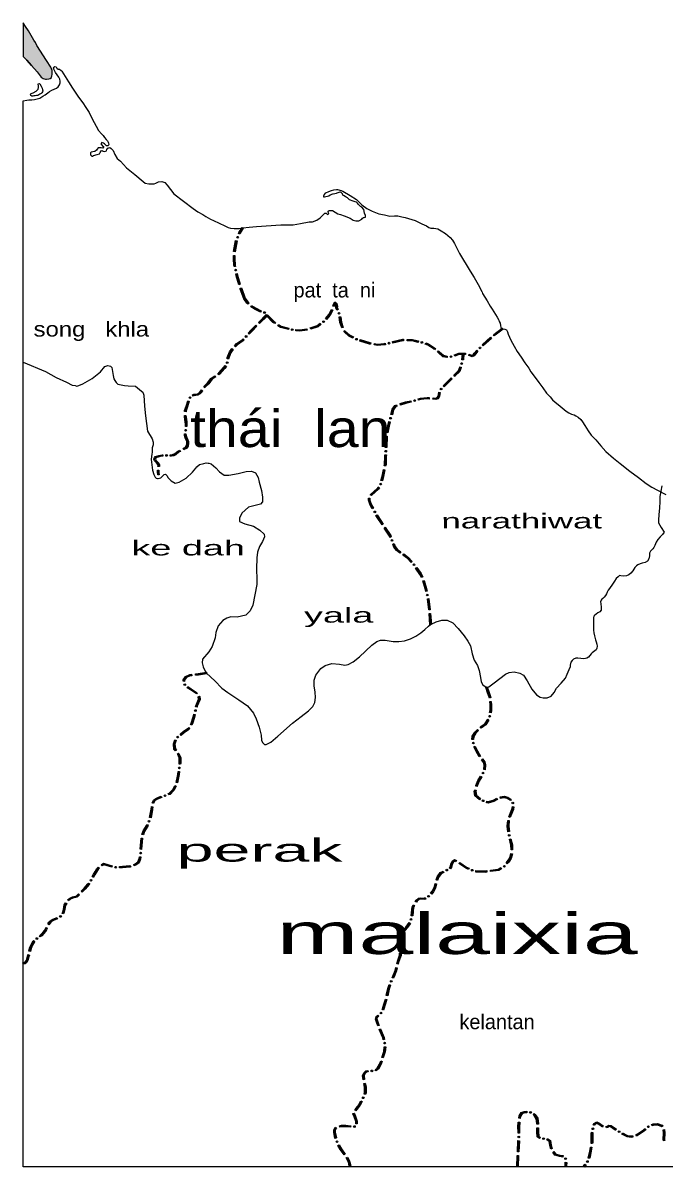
# Model space of a CAD drawing. Header units: metres. Extents: x -835890 to 1024355, y 79891 to 2211954.
# Drawn here: x -835090 to -662443, y 79893 to 387339 of the extents above; entities that cross this region are included whole.
import ezdxf

# ---------------------------------------------------------------- set-up
doc = ezdxf.new("R2010")
doc.units = ezdxf.units.M
doc.header["$LTSCALE"] = 2200
for name, color, linetype, lineweight in [('18', 7, 'Continuous', 13), ('20', 7, 'Continuous', 13), ('36', 7, 'Continuous', 13), ('37', 7, 'Continuous', 13)]:
    doc.layers.add(name, color=color, linetype=linetype, lineweight=lineweight)

msp = doc.modelspace()

# ---------------------------------------------------------------- hatches: boundary and pattern name
at = {"layer": '18'}
msp.add_hatch(color=256, dxfattribs=at).paths.add_polyline_path([(-835042, 378317), (-834042, 377319), (-833365, 376643), (-832770, 375848), (-831282, 374190), (-830158, 372798), (-829596, 372400), (-829034, 372235), (-828737, 372201), (-828142, 372268), (-827712, 372367), (-827382, 372632), (-827299, 373113), (-827233, 373478), (-827233, 373975), (-827233, 374538), (-827365, 375003), (-827564, 375467), (-828704, 377273), (-831299, 381301), (-831728, 382030), (-832158, 382726), (-833563, 385196), (-834352, 386339), (-835042, 387339), (-835042, 378317)])
at = {"layer": '37'}
for points in [[(-777147, 330750), (-777049, 330996), (-776174, 332402), (-775835, 332191), (-776691, 330815), (-776775, 330602)], [(-777248, 329957, 1), (-777415, 329539, 1)], [(-778455, 325908), (-777890, 328854), (-777498, 328779), (-778062, 325832)], [(-778314, 321838), (-778395, 322202), (-778474, 323943), (-778474, 324871), (-778074, 324871), (-778074, 323953), (-777997, 322254), (-777924, 321925)], [(-777952, 321125, 1), (-777854, 320686, 1)], [(-777020, 316996), (-777777, 319414), (-777882, 319886), (-777491, 319972), (-777390, 319517), (-776638, 317115)], [(-775691, 313214), (-776651, 315819), (-776721, 316042), (-776339, 316161), (-776272, 315948), (-775316, 313352)], [(-774593, 311731), (-774850, 312020), (-775666, 313167), (-775341, 313399), (-774536, 312269), (-774294, 311996)], [(-771114, 309610), (-771364, 309682), (-772602, 310344), (-773801, 311040), (-773600, 311386), (-772407, 310693), (-771213, 310054), (-771004, 309995)], [(-750689, 310129), (-750986, 310725), (-750943, 311154), (-751084, 311717), (-751107, 311740), (-751209, 311569), (-751380, 311123), (-751753, 311266), (-751570, 311744), (-751186, 312386), (-750722, 311921), (-750539, 311184), (-750577, 310800), (-750331, 310308)], [(-769364, 308670), (-771482, 306545), (-771765, 306828), (-769647, 308952)], [(-770265, 309668, 1), (-769966, 309331, 1)], [(-767394, 306529), (-767892, 306868), (-769593, 308614), (-769306, 308893), (-767633, 307176), (-767168, 306859)], [(-751786, 310185), (-752518, 308782), (-753433, 307648), (-753744, 307900), (-752854, 309003), (-752140, 310370)], [(-750190, 309513, 1), (-750029, 309093, 1)], [(-749363, 305373), (-749843, 306815), (-750038, 308321), (-749642, 308373), (-749451, 306905), (-748984, 305499)], [(-772188, 305837), (-773494, 304527), (-774258, 303681), (-774555, 303949), (-773784, 304802), (-772471, 306120)], [(-763724, 304913), (-765820, 305455), (-766568, 305965), (-766342, 306296), (-765652, 305825), (-763624, 305300)], [(-762916, 304951, 1), (-762470, 304895, 1)], [(-758702, 304774), (-760626, 304463), (-761726, 304600), (-761676, 304997), (-760633, 304867), (-758766, 305169)], [(-754951, 306291), (-755753, 305706), (-757696, 305009), (-757831, 305386), (-755942, 306063), (-755186, 306614)], [(-754442, 306909, 1), (-754079, 307174, 1)], [(-746390, 302623), (-747491, 303197), (-748749, 304291), (-748852, 304468), (-748506, 304669), (-748437, 304550), (-747264, 303530), (-746205, 302978)], [(-705982, 305012), (-707780, 303694), (-708365, 303211), (-708620, 303519), (-708026, 304009), (-706218, 305335)], [(-775599, 302197), (-775857, 301911), (-777401, 300852), (-777932, 300319), (-778216, 300601), (-777658, 301160), (-776122, 302214), (-775896, 302465)], [(-775228, 302906, 1), (-774926, 303240, 1)], [(-745610, 302442, 1), (-745211, 302234, 1)], [(-741622, 300989), (-741955, 301056), (-744518, 301842), (-744400, 302224), (-741857, 301444), (-741544, 301381)], [(-736873, 301234, 1), (-736433, 301329, 1)], [(-732760, 301937), (-732969, 301943), (-735620, 301299), (-735633, 301296), (-735717, 301687), (-735709, 301689), (-733011, 302345), (-732747, 302337)], [(-728841, 301501), (-730422, 301864), (-731760, 301906), (-731748, 302305), (-730370, 302262), (-728752, 301891)], [(-728041, 301523, 1), (-727602, 301422, 1)], [(-724421, 299516), (-724557, 299625), (-726230, 300744), (-726933, 300986), (-726803, 301364), (-726051, 301105), (-724320, 299948), (-724171, 299828)], [(-709136, 302574), (-709149, 302563), (-711252, 300616), (-711327, 300545), (-711602, 300836), (-711525, 300908), (-709413, 302864), (-709391, 302882)], [(-778565, 299585), (-779218, 298713), (-779767, 297295), (-779813, 297006), (-780208, 297068), (-780156, 297400), (-779571, 298909), (-778886, 299825)], [(-737589, 300876), (-737905, 300808), (-739891, 300642), (-740642, 300792), (-740563, 301184), (-739868, 301045), (-737964, 301204), (-737673, 301267)], [(-720990, 297391), (-721140, 297391), (-722182, 297653), (-723350, 298657), (-723641, 298890), (-723391, 299202), (-723095, 298965), (-721993, 298018), (-721090, 297791), (-720990, 297791)], [(-716134, 298211), (-716723, 298229), (-717836, 298205), (-718942, 297809), (-718991, 297793), (-719117, 298172), (-719073, 298187), (-717910, 298603), (-716721, 298629), (-716121, 298610)], [(-717065, 296794), (-716921, 298446), (-716523, 298412), (-716666, 296760)], [(-712747, 299172), (-713416, 298366), (-713769, 297835), (-714307, 297620), (-714781, 297810), (-715232, 297961), (-715106, 298340), (-714643, 298185), (-714307, 298051), (-714033, 298160), (-713738, 298605), (-713054, 299428)], [(-712355, 299849, 1), (-712028, 300158, 1)], [(-780386, 295036), (-780819, 294456), (-782138, 292968), (-782431, 292769), (-782656, 293100), (-782405, 293271), (-781130, 294709), (-780707, 295276)], [(-780203, 295827, 1), (-780132, 296272, 1)], [(-720216, 297594, 1), (-719789, 297736, 1)], [(-717052, 296029, 1), (-717188, 295600, 1)], [(-783258, 292206), (-784267, 291520), (-784492, 291850), (-783483, 292537)], [(-719281, 292651), (-719211, 292720), (-717950, 293906), (-717642, 294832), (-717613, 294922), (-717232, 294801), (-717261, 294709), (-717602, 293684), (-718934, 292431), (-719002, 292365)], [(-784220, 291565), (-785120, 290361), (-786053, 289425), (-786175, 289282), (-786479, 289542), (-786347, 289697), (-785423, 290624), (-784540, 291805)], [(-722516, 289132, 1), (-722780, 288768, 1)], [(-722127, 289836), (-720713, 291254), (-719997, 291953), (-719718, 291666), (-720432, 290970), (-721843, 289554)], [(-790260, 286440, 1), (-790075, 286850, 1)], [(-786761, 288504), (-786931, 288249), (-787388, 287691), (-788047, 287319), (-789034, 287167), (-789374, 287062), (-789492, 287444), (-789124, 287558), (-788180, 287703), (-787650, 288003), (-787253, 288487), (-787094, 288726)], [(-729553, 285930, 1), (-729984, 285800, 1)], [(-728868, 286345), (-728230, 286537), (-726411, 286703), (-725834, 286664), (-725860, 286265), (-726406, 286302), (-728153, 286142), (-728753, 285962)], [(-724834, 286594), (-724159, 286542), (-723697, 286674), (-723440, 287061), (-723314, 288117), (-722917, 288070), (-723054, 286919), (-723445, 286330), (-724118, 286137), (-724865, 286195)], [(-790357, 285655), (-790858, 284207), (-791204, 283111), (-791230, 282841), (-791628, 282879), (-791598, 283191), (-791238, 284332), (-790735, 285786)], [(-736158, 282117), (-735835, 283578), (-735126, 284556), (-734653, 284725), (-734518, 284349), (-734875, 284221), (-735462, 283410), (-735768, 282031)], [(-733694, 285052), (-732214, 285476), (-730787, 285822), (-730693, 285433), (-732112, 285089), (-733584, 284667)], [(-791254, 281872), (-791239, 281531), (-791129, 280794), (-791053, 280190), (-790996, 279429), (-791018, 278871), (-791418, 278886), (-791397, 279421), (-791452, 280150), (-791525, 280739), (-791638, 281493), (-791653, 281854)], [(-737409, 277279), (-737019, 279068), (-736735, 280208), (-736346, 280111), (-736629, 278977), (-737018, 277194)], [(-736188, 281332, 1), (-736321, 280902, 1)], [(-791250, 276912), (-791222, 276517), (-791046, 275918), (-790774, 275336), (-791136, 275167), (-791422, 275777), (-791618, 276445), (-791649, 276883)], [(-791383, 277668, 1), (-791300, 278110, 1)], [(-790767, 275319), (-790609, 274884), (-790568, 274348), (-790691, 273608), (-791118, 273008), (-791760, 272686), (-791847, 272646), (-792015, 273009), (-791934, 273046), (-791387, 273321), (-791071, 273764), (-790971, 274366), (-791004, 274799), (-791143, 275183)], [(-737676, 273266), (-737672, 273338), (-737596, 276261), (-737196, 276250), (-737272, 273324), (-737276, 273247)], [(-799216, 270540), (-799380, 270342), (-799456, 270139), (-799377, 269875), (-798932, 269394), (-798532, 269033), (-798350, 268575), (-798381, 268141), (-798780, 268169), (-798755, 268512), (-798870, 268799), (-799213, 269109), (-799734, 269671), (-799878, 270153), (-799731, 270546), (-799524, 270795)], [(-797462, 270915), (-797603, 270915), (-798465, 270735), (-799311, 270476), (-799428, 270859), (-798565, 271122), (-797644, 271315), (-797462, 271315)], [(-796687, 271115, 1), (-796237, 271115, 1)], [(-792728, 272200), (-793186, 271953), (-794002, 271320), (-794507, 271037), (-795115, 270915), (-795462, 270915), (-795462, 271315), (-795154, 271315), (-794648, 271416), (-794224, 271655), (-793405, 272289), (-792918, 272552)], [(-737958, 268310), (-737874, 268721), (-737794, 270738), (-737769, 271268), (-737369, 271249), (-737394, 270721), (-737476, 268673), (-737566, 268230)], [(-737512, 272482, 1), (-737533, 272033, 1)], [(-798504, 267158), (-798519, 266650), (-798446, 265918), (-798844, 265878), (-798920, 266636), (-798904, 267170)], [(-738828, 264419), (-738518, 265572), (-738159, 267330), (-737767, 267250), (-738129, 265480), (-738441, 264316)], [(-741692, 260561), (-741595, 260700), (-740767, 261447), (-739776, 262322), (-739581, 262647), (-739238, 262442), (-739465, 262063), (-740500, 261149), (-741293, 260433), (-741364, 260332)], [(-738781, 263596, 1), (-739012, 263210, 1)], [(-741150, 256733), (-741707, 257717), (-742211, 259067), (-742211, 259599), (-741811, 259599), (-741811, 259139), (-741343, 257887), (-740802, 256930)], [(-740594, 256157, 1), (-740373, 255765, 1)], [(-738540, 252456), (-739994, 254690), (-740165, 254992), (-739817, 255189), (-739652, 254898), (-738205, 252674)], [(-736428, 249109), (-736556, 249415), (-737994, 251618), (-737659, 251837), (-736201, 249603), (-736059, 249262)], [(-735946, 248470, 1), (-735774, 248054, 1)], [(-733755, 244898), (-734657, 245544), (-735338, 246484), (-735661, 247262), (-735292, 247415), (-734987, 246681), (-734371, 245832), (-733522, 245223)], [(-730743, 242367), (-730813, 242448), (-731729, 243423), (-732947, 244312), (-732711, 244635), (-731463, 243724), (-730515, 242715), (-730439, 242627)], [(-730087, 241908, 1), (-729795, 241566, 1)], [(-727950, 238290), (-728404, 239150), (-729516, 240821), (-729183, 241043), (-728060, 239354), (-727596, 238477)], [(-726790, 234530), (-726967, 235304), (-727578, 237412), (-727193, 237523), (-726579, 235404), (-726400, 234619)], [(-726423, 233819, 1), (-726323, 233380, 1)], [(-726006, 229623), (-726322, 232478), (-726345, 232580), (-725955, 232669), (-725927, 232545), (-725608, 229667)], [(-725672, 225644), (-725903, 228635), (-725504, 228666), (-725273, 225675)], [(-789676, 211927), (-790130, 211878), (-791104, 211428), (-791610, 210703), (-791644, 210395), (-792042, 210439), (-791997, 210848), (-791370, 211746), (-790238, 212269), (-789718, 212325)], [(-785702, 212443), (-787892, 212118), (-788681, 212034), (-788724, 212431), (-787943, 212515), (-785760, 212839)], [(-791447, 209315, 1), (-791678, 209701, 1)], [(-790721, 209022), (-789830, 208427), (-788227, 207356), (-788449, 207023), (-790052, 208094), (-790944, 208690)], [(-787616, 206470), (-787561, 206379), (-787470, 205555), (-788212, 203737), (-788274, 203484), (-788662, 203578), (-788594, 203861), (-787879, 205612), (-787949, 206248), (-787959, 206264)], [(-710279, 208909), (-709777, 207461), (-709313, 206067), (-709693, 205940), (-710156, 207332), (-710657, 208778)], [(-709201, 205028), (-709119, 204081), (-709119, 202594), (-709236, 201987), (-709629, 202063), (-709519, 202632), (-709519, 204064), (-709600, 204993)], [(-788745, 201540), (-788939, 200744), (-789470, 199040), (-789633, 198646), (-790003, 198799), (-789846, 199177), (-789324, 200851), (-789134, 201635)], [(-788757, 202341, 1), (-788651, 202778, 1)], [(-709802, 200017), (-710629, 198742), (-711905, 197847), (-712135, 198175), (-710922, 199025), (-710138, 200234)], [(-709663, 200822, 1), (-709578, 201264, 1)], [(-790200, 197743), (-790669, 197326), (-791643, 196674), (-792574, 195905), (-792829, 196213), (-791882, 196995), (-790914, 197643), (-790466, 198042)], [(-712616, 197214), (-713288, 196489), (-713898, 195572), (-713963, 194800), (-714361, 194833), (-714288, 195708), (-713604, 196737), (-712910, 197486)], [(-793883, 194611), (-794231, 193565), (-794080, 192282), (-793835, 191954), (-794155, 191714), (-794465, 192129), (-794638, 193607), (-794263, 194737)], [(-793652, 195286, 1), (-793301, 195568, 1)], [(-713949, 193616, 1), (-714044, 194056, 1)], [(-793236, 191153), (-793128, 191009), (-792656, 189975), (-792656, 188375), (-792688, 188137), (-793084, 188190), (-793056, 188402), (-793056, 189888), (-793474, 190803), (-793556, 190913)], [(-713462, 192989), (-712903, 191772), (-712106, 190332), (-712456, 190139), (-713261, 191592), (-713826, 192822)], [(-711507, 189572), (-710874, 188767), (-710696, 187964), (-710781, 186682), (-710816, 186602), (-711182, 186764), (-711175, 186779), (-711099, 187933), (-711244, 188591), (-711822, 189324)], [(-792955, 186155), (-793063, 185351), (-793480, 183191), (-793873, 183266), (-793458, 185416), (-793351, 186208)], [(-793050, 186950, 1), (-792990, 187396, 1)], [(-711687, 184777), (-712417, 183557), (-712933, 182284), (-712973, 182139), (-713358, 182245), (-713312, 182412), (-712776, 183736), (-712030, 184982)], [(-711496, 185563, 1), (-711313, 185974, 1)], [(-793874, 182217), (-794474, 181123), (-795535, 180017), (-795868, 179883), (-796017, 180254), (-795764, 180356), (-794800, 181361), (-794225, 182409)], [(-797754, 179175), (-798489, 178944), (-799108, 178634), (-799621, 178266), (-799953, 177601), (-800311, 177780), (-799935, 178533), (-799315, 178977), (-798639, 179316), (-797873, 179556)], [(-797079, 179612, 1), (-796662, 179780, 1)], [(-713240, 181175), (-713323, 180874), (-713177, 179852), (-712111, 178907), (-712376, 178608), (-713553, 179650), (-713731, 180900), (-713625, 181282)], [(-711149, 178252, 1), (-711576, 178395, 1)], [(-710351, 178196), (-710042, 178093), (-708668, 178476), (-707726, 179001), (-707531, 178651), (-708514, 178103), (-710053, 177675), (-710477, 177817)], [(-706742, 179374), (-705752, 179549), (-704706, 179287), (-703815, 178692), (-704038, 178359), (-704870, 178916), (-705766, 179140), (-706672, 178980)], [(-800123, 176682), (-800229, 176012), (-800622, 173722), (-801017, 173789), (-800623, 176077), (-800518, 176745)], [(-703114, 176740), (-703218, 175964), (-704102, 173872), (-704471, 174028), (-703607, 176070), (-703511, 176793)], [(-703339, 177524, 1), (-703471, 177954, 1)], [(-801281, 172622, 1), (-801106, 173037, 1)], [(-704367, 172990), (-704466, 171478), (-704287, 170043), (-704684, 169993), (-704867, 171466), (-704767, 173016)], [(-801398, 171831), (-801543, 171486), (-802389, 170112), (-802703, 169166), (-803083, 169292), (-802754, 170282), (-801900, 171670), (-801766, 171986)], [(-704334, 168802, 1), (-704389, 169249, 1)], [(-802906, 168238), (-803101, 166282), (-803171, 165257), (-803570, 165284), (-803499, 166316), (-803304, 168278)], [(-703932, 168107), (-703497, 166470), (-703441, 165121), (-703840, 165104), (-703894, 166409), (-704318, 168004)], [(-803352, 163253), (-803429, 162673), (-803865, 161623), (-804705, 161003), (-805142, 160857), (-805269, 161236), (-804891, 161362), (-804192, 161879), (-803819, 162778), (-803749, 163306)], [(-803455, 164048, 1), (-803424, 164497, 1)], [(-703512, 164076), (-703834, 162785), (-704465, 161856), (-704865, 161363), (-705176, 161615), (-704787, 162095), (-704205, 162951), (-703900, 164173)], [(-814534, 160221), (-814856, 159898), (-815312, 159134), (-815716, 158404), (-816102, 157740), (-816448, 157942), (-816064, 158602), (-815659, 159333), (-815175, 160146), (-814817, 160504)], [(-811169, 160461), (-813316, 161126), (-813784, 160814), (-814006, 161147), (-813379, 161564), (-811051, 160843)], [(-810366, 160456, 1), (-809916, 160472, 1)], [(-806091, 160540), (-806215, 160498), (-808268, 160333), (-809134, 160301), (-809149, 160701), (-808291, 160733), (-806296, 160893), (-806217, 160919)], [(-721351, 159602, 1), (-720936, 159775, 1)], [(-718740, 161919), (-719018, 162067), (-719359, 161839), (-719689, 161178), (-719856, 160423), (-720159, 160068), (-720463, 160328), (-720225, 160607), (-720069, 161312), (-719670, 162112), (-719041, 162533), (-718551, 162271)], [(-715302, 159865), (-716051, 160176), (-717882, 161453), (-717653, 161781), (-715858, 160529), (-715149, 160234)], [(-714509, 159753, 1), (-714094, 159580, 1)], [(-706403, 160024), (-707149, 159591), (-709347, 159297), (-709400, 159694), (-707281, 159977), (-706604, 160370)], [(-705791, 160537, 1), (-705508, 160887, 1)], [(-816900, 156787, 1), (-816669, 157174, 1)], [(-721959, 159086), (-722656, 158736), (-723340, 157745), (-723626, 156934), (-724003, 157067), (-723700, 157928), (-722927, 159047), (-722138, 159443)], [(-710338, 159165), (-710846, 159097), (-713365, 159171), (-713353, 159571), (-710867, 159498), (-710391, 159561)], [(-817126, 156020), (-817265, 155786), (-818334, 154550), (-819141, 153740), (-819424, 154023), (-818627, 154822), (-817591, 156022), (-817469, 156225)], [(-723897, 156001), (-724140, 154842), (-724731, 153826), (-725196, 153255), (-725506, 153508), (-725061, 154054), (-724518, 154987), (-724288, 156083)], [(-824519, 148067), (-824330, 148508), (-824175, 149160), (-824116, 149749), (-823989, 150354), (-823655, 150929), (-823309, 150728), (-823611, 150208), (-823720, 149688), (-823780, 149093), (-823949, 148382), (-824151, 147910)], [(-823023, 151797), (-822486, 152202), (-821785, 152514), (-820581, 152823), (-820482, 152435), (-821653, 152135), (-822281, 151855), (-822783, 151477)], [(-819847, 153032), (-820390, 152488), (-820673, 152770), (-820130, 153315)], [(-726781, 151932), (-727084, 151789), (-728086, 151872), (-728572, 151803), (-729071, 151374), (-729278, 151039), (-729618, 151249), (-729379, 151637), (-728745, 152182), (-728098, 152275), (-727158, 152196), (-726951, 152294)], [(-726213, 152516, 1), (-725879, 152817, 1)], [(-729803, 150188), (-730082, 149736), (-730296, 147371), (-730695, 147407), (-730472, 149866), (-730143, 150398)], [(-828422, 145226), (-828103, 145701), (-827720, 146084), (-827007, 146551), (-826101, 146914), (-825931, 146978), (-825790, 146604), (-825956, 146542), (-826822, 146194), (-827466, 145773), (-827792, 145446), (-828090, 145002)], [(-824792, 147369, 1), (-825159, 147109, 1)], [(-730932, 145371), (-731819, 144158), (-732705, 143107), (-732767, 143013), (-733101, 143232), (-733027, 143346), (-732133, 144405), (-731255, 145607)], [(-730835, 146219, 1), (-730687, 146644, 1)], [(-831153, 141436, 1), (-831514, 141167, 1)], [(-830665, 142064), (-830283, 142374), (-829765, 142923), (-829300, 143477), (-829056, 143803), (-828916, 144195), (-828874, 144295), (-828506, 144139), (-828543, 144050), (-828699, 143612), (-828986, 143228), (-829466, 142657), (-830010, 142080), (-830413, 141754)], [(-733314, 142176), (-733520, 141862), (-733596, 140792), (-733483, 139379), (-733882, 139347), (-733997, 140791), (-733912, 141994), (-733649, 142395)], [(-833470, 137950), (-833274, 138736), (-832849, 139708), (-832299, 140657), (-832200, 140757), (-831917, 140474), (-831979, 140411), (-832492, 139527), (-832894, 138606), (-833082, 137853)], [(-733635, 138140, 1), (-733635, 138590, 1)], [(-835090, 134813), (-834647, 134922), (-834357, 135140), (-834125, 135528), (-833838, 136506), (-833716, 136982), (-833328, 136883), (-833452, 136400), (-833755, 135366), (-834054, 134867), (-834472, 134553), (-834994, 134425)], [(-733435, 137365), (-733435, 136781), (-734010, 135133), (-734190, 134434), (-734577, 134534), (-734393, 135249), (-733835, 136848), (-733835, 137365)], [(-734439, 133466), (-734658, 132613), (-735272, 131054), (-735477, 130618), (-735839, 130789), (-735639, 131212), (-735039, 132737), (-734826, 133565)], [(-736181, 129596, 1), (-735989, 130003, 1)], [(-736258, 128799), (-736638, 127751), (-737013, 125933), (-737405, 126014), (-737024, 127860), (-736634, 128936)], [(-737261, 124947), (-737691, 123527), (-738058, 122301), (-738152, 122065), (-738524, 122213), (-738436, 122433), (-738074, 123642), (-737643, 125063)], [(-739397, 120443), (-739408, 120433), (-739771, 120141), (-739900, 119691), (-739595, 118699), (-739320, 117973), (-739693, 117831), (-739974, 118569), (-740317, 119687), (-740121, 120373), (-739676, 120731), (-739681, 120726)], [(-738992, 121133, 1), (-738674, 121452, 1)], [(-738964, 117038), (-738952, 117004), (-737975, 114718), (-737866, 114222), (-738257, 114137), (-738357, 114595), (-739323, 116854), (-739338, 116896)], [(-737561, 112199), (-737686, 110883), (-738206, 109243), (-738587, 109364), (-738080, 110963), (-737959, 112237)], [(-737799, 112983, 1), (-737895, 113422, 1)], [(-738520, 108291), (-738833, 107348), (-739513, 106241), (-740176, 105742), (-740416, 106062), (-739814, 106515), (-739198, 107518), (-738900, 108417)], [(-742232, 105492), (-742718, 105384), (-743059, 105042), (-743342, 104475), (-743222, 103396), (-743620, 103352), (-743752, 104548), (-743388, 105279), (-742919, 105749), (-742319, 105883)], [(-741503, 105707, 1), (-741058, 105775, 1)], [(-743043, 102436), (-742821, 101449), (-742821, 99844), (-743018, 99375), (-743387, 99530), (-743221, 99925), (-743221, 101405), (-743433, 102348)], [(-743677, 98323, 1), (-743503, 98738, 1)], [(-744401, 96515), (-745299, 95369), (-745611, 95056), (-745894, 95339), (-745599, 95634), (-744716, 96761)], [(-743860, 97544), (-744381, 96545), (-744736, 96731), (-744214, 97729)], [(-746027, 94430), (-745987, 94268), (-745667, 93546), (-745208, 92207), (-745208, 91530), (-745608, 91530), (-745608, 92141), (-746040, 93400), (-746367, 94138), (-746416, 94334)], [(-701791, 93009), (-701683, 93660), (-701140, 94569), (-700317, 94844), (-699634, 94901), (-699600, 94503), (-700236, 94450), (-700872, 94237), (-701301, 93520), (-701397, 92944)], [(-698413, 94537, 1), (-698853, 94631, 1)], [(-697643, 94288), (-697370, 94048), (-696681, 93011), (-696511, 91652), (-696511, 91458), (-696911, 91458), (-696911, 91627), (-697066, 92869), (-697673, 93783), (-697906, 93987)], [(-750778, 90265), (-750850, 90232), (-751115, 89767), (-751117, 89255), (-750800, 87747), (-750791, 87722), (-751169, 87588), (-751186, 87638), (-751517, 89214), (-751515, 89873), (-751133, 90544), (-750940, 90630)], [(-746979, 90606), (-748332, 90757), (-749346, 90757), (-749875, 90612), (-749981, 90998), (-749400, 91157), (-748310, 91157), (-746934, 91003)], [(-746182, 90794, 1), (-745732, 90794, 1)], [(-701976, 88991), (-701976, 89441), (-702016, 90585), (-701942, 91999), (-701543, 91978), (-701616, 90581), (-701576, 89448), (-701576, 88991)], [(-696511, 90458), (-696511, 89370), (-696436, 88241), (-695981, 87850), (-696242, 87547), (-696824, 88047), (-696911, 89357), (-696911, 90458)], [(-681853, 89183), (-681910, 88870), (-681910, 86515), (-681965, 86195), (-682359, 86263), (-682310, 86549), (-682310, 88906), (-682247, 89255)], [(-681912, 89982, 1), (-681832, 90424, 1)], [(-679284, 90659), (-680267, 91316), (-680814, 91590), (-681304, 91344), (-681408, 91084), (-681779, 91232), (-681620, 91633), (-680814, 92037), (-680065, 91662), (-679062, 90991)], [(-675765, 89784), (-675860, 89843), (-677124, 90713), (-677493, 90775), (-677846, 90563), (-678183, 90417), (-678342, 90784), (-678030, 90919), (-677573, 91194), (-676970, 91093), (-675641, 90178), (-675554, 90124)], [(-675001, 89545, 1), (-674619, 89308, 1)], [(-667604, 89946), (-668341, 89362), (-669654, 88458), (-670107, 88231), (-670286, 88589), (-669858, 88803), (-668579, 89684), (-667852, 90259)], [(-667120, 90583, 1), (-666767, 90863, 1)], [(-663398, 90694), (-663484, 90818), (-664518, 91188), (-665576, 91112), (-665951, 90948), (-666112, 91314), (-665673, 91506), (-664463, 91593), (-663229, 91151), (-663070, 90924)], [(-662872, 86912), (-662991, 87307), (-662909, 89034), (-662973, 89935), (-662574, 89964), (-662508, 89039), (-662588, 87357), (-662489, 87027)], [(-750571, 86500, 1), (-750722, 86924, 1)], [(-702167, 84007), (-702010, 87003), (-701611, 86982), (-701768, 83986)], [(-701776, 88216, 1), (-701776, 87766, 1)], [(-694912, 87506, 1), (-695358, 87565, 1)], [(-694041, 87548), (-693291, 87046), (-693032, 85832), (-692787, 84851), (-693175, 84754), (-693422, 85742), (-693648, 86804), (-694264, 87215)], [(-671112, 87904), (-671544, 87861), (-672653, 88032), (-674045, 88729), (-673866, 89087), (-672530, 88418), (-671533, 88264), (-671152, 88302)], [(-750082, 85898), (-749448, 84816), (-748441, 83413), (-748766, 83179), (-749784, 84598), (-750428, 85695)], [(-692343, 84060), (-691891, 83443), (-690755, 83139), (-689869, 83002), (-689930, 82607), (-690837, 82746), (-692131, 83093), (-692666, 83824)], [(-682134, 85209), (-682319, 84138), (-682709, 82258), (-683101, 82340), (-682712, 84213), (-682529, 85277)], [(-747863, 82581), (-747369, 81787), (-747115, 80939), (-746951, 80036), (-747345, 79964), (-747505, 80845), (-747736, 81621), (-748203, 82369)], [(-702340, 80008), (-702220, 83006), (-701820, 82990), (-701940, 79992)], [(-689185, 81948, 1), (-689259, 82391, 1)], [(-688906, 81169), (-688957, 80250), (-689356, 80272), (-689306, 81191)], [(-683668, 80428), (-684007, 79893), (-684345, 80107), (-684006, 80642)], [(-683433, 81196, 1), (-683232, 81599, 1)]]:
    msp.add_hatch(color=256, dxfattribs=at).paths.add_polyline_path(points)

# ---------------------------------------------------------------- linework, layer by layer
at = {"layer": '18'}
for points in [[(-835042, 378317), (-834042, 377319), (-833365, 376643), (-832770, 375848), (-831282, 374190), (-830158, 372798), (-829596, 372400), (-829034, 372235), (-828737, 372201), (-828142, 372268), (-827712, 372367), (-827382, 372632), (-827299, 373113), (-827233, 373478), (-827233, 373975), (-827233, 374538), (-827365, 375003), (-827564, 375467), (-828704, 377273), (-831299, 381301), (-831728, 382030), (-832158, 382726), (-833563, 385196), (-834352, 386339), (-835042, 387339), (-835042, 378317)], [(-832339, 368507), (-831509, 368983), (-830975, 369517), (-830857, 369993), (-830916, 370468), (-830975, 370884), (-830975, 371003), (-830620, 371062), (-830501, 370943), (-830145, 370349), (-830086, 370171), (-829908, 369755), (-829790, 369339), (-829730, 369101), (-829790, 368804), (-829967, 368567), (-830205, 368388), (-830501, 368151), (-831094, 367854), (-831450, 367794), (-831746, 367735), (-832102, 367735), (-832399, 367675), (-832695, 367675), (-832992, 367854), (-833051, 368151), (-832873, 368388)]]:
    msp.add_lwpolyline(points, close=True, dxfattribs=at)
for points in [[(-832770, 375848), (-833365, 376643), (-834042, 377319), (-835042, 378317)], [(-835042, 80000), (-835042, 366373), (-834042, 366570), (-833525, 366671), (-832695, 366671), (-831984, 366790), (-831213, 366968), (-830560, 367147), (-829730, 367622), (-829078, 368039), (-828366, 368514), (-827892, 368871), (-827299, 369288), (-826647, 369525), (-826054, 369823), (-825579, 370180), (-825223, 370715), (-825105, 371191), (-825046, 371666), (-825164, 372202), (-825461, 372796), (-826291, 374045), (-826587, 374521), (-826765, 374878), (-826825, 375175), (-826706, 375472), (-826469, 375591), (-826172, 375532), (-825935, 375175), (-825579, 374937), (-825283, 374878), (-824808, 374580), (-824630, 374343), (-822792, 371488), (-821725, 369823), (-820094, 367414), (-818967, 365868), (-818196, 364619), (-817307, 363251), (-816536, 361705), (-814727, 358404), (-813956, 357512), (-813541, 357037), (-813126, 356501), (-812711, 355966), (-812355, 355609), (-812177, 355252), (-812059, 355015), (-812000, 354658), (-812148, 354271), (-812622, 354331), (-812919, 354569), (-813156, 354806), (-813452, 355044), (-813867, 355163), (-814164, 354866), (-813690, 354331), (-813452, 354152), (-813393, 353914), (-813630, 353677), (-814045, 353736), (-814460, 353795), (-814816, 353736), (-815113, 353379), (-815291, 353141), (-815765, 352784), (-816299, 352725), (-816714, 352606), (-816892, 352428), (-816951, 351892), (-816595, 351536), (-816417, 351536), (-816062, 351714), (-815113, 351952), (-814460, 352190), (-814283, 352547), (-814045, 352963), (-813749, 353022), (-813512, 352903), (-813097, 352784), (-812622, 352963), (-812504, 353320), (-812207, 353677), (-811673, 353855), (-811318, 353617), (-810843, 353082), (-810369, 352011), (-809776, 350881), (-808886, 350168), (-807226, 348384), (-805032, 346600), (-802749, 344726), (-802215, 344310), (-801266, 344132), (-800614, 344132), (-799784, 344132), (-799309, 344250), (-799013, 344429), (-798657, 344607), (-797768, 344726), (-796937, 344429)], [(-796937, 344429), (-796344, 343775), (-794506, 341396), (-789317, 337441), (-788072, 336608), (-786708, 335895), (-785878, 335360), (-784692, 334586), (-783802, 334230), (-780808, 332832), (-779918, 332356), (-779266, 332178), (-778258, 332118), (-777072, 332118), (-776005, 332297), (-774226, 332475), (-772269, 332654), (-765716, 333100), (-762455, 333040), (-760438, 333397), (-758096, 333843), (-757207, 333903), (-756080, 334319), (-755131, 334973), (-754716, 335389), (-754301, 335865), (-753945, 336222), (-753530, 336222), (-753174, 335865), (-753174, 335746), (-752878, 336103), (-753056, 336460), (-753056, 336757), (-752759, 336936), (-751870, 336936), (-751099, 336460), (-750387, 336044), (-749735, 335865), (-748697, 335479), (-747096, 334824), (-746325, 334289), (-745613, 334170), (-745258, 334170), (-744783, 334170), (-744012, 334586), (-743834, 334884), (-743538, 335003), (-743360, 335062), (-743004, 335181), (-743004, 335597), (-743241, 336252), (-743479, 337203), (-743953, 337798), (-744309, 338036), (-744843, 338512), (-745139, 338868), (-745435, 339166), (-745732, 339285), (-746325, 339404), (-747274, 339760), (-747867, 340355), (-748163, 340474), (-748460, 340712), (-748934, 340950), (-749053, 341069), (-749171, 341366), (-749527, 341723), (-749705, 341842), (-749883, 341842), (-750120, 341723), (-750654, 341545), (-750891, 341485), (-751188, 341426), (-751721, 341307), (-751899, 341307), (-752136, 341188), (-752492, 341069), (-752848, 340771), (-753975, 340534), (-754153, 340534), (-754153, 340831), (-754093, 341128), (-753619, 341663), (-752848, 342020), (-752136, 342258), (-751543, 342437), (-750772, 342556), (-750535, 342556), (-749527, 342318), (-749112, 342080), (-747096, 340950), (-745435, 339879), (-743953, 338452), (-742589, 337501), (-741166, 336787), (-739446, 336073), (-737845, 335776), (-736452, 335449), (-735206, 335508), (-734317, 335508), (-733190, 335270)], [(-733190, 335270), (-732301, 335033), (-729632, 334200), (-727853, 333308), (-726549, 332773), (-725926, 332386), (-725392, 332208), (-724621, 332148), (-724088, 332089), (-723554, 332029), (-722605, 331494), (-721478, 330721), (-720233, 329650), (-719640, 328996), (-719047, 328045), (-717683, 325369), (-714807, 320641), (-713740, 318916), (-713028, 317667), (-712734, 317084), (-711753, 315140), (-711668, 315007), (-711525, 314603), (-710935, 313669), (-710294, 312648), (-709435, 311222), (-708920, 310424), (-708474, 309732), (-707629, 308242), (-707149, 307453), (-707022, 307130), (-706828, 306635), (-706712, 305992), (-706566, 305524), (-706362, 305290), (-706100, 305174), (-705488, 305057), (-705080, 304823), (-704804, 304297), (-704600, 303713), (-703901, 302047), (-702998, 300498), (-702197, 299067), (-701148, 297489), (-700187, 296028), (-699094, 294567), (-698541, 293544), (-697376, 292083), (-696429, 290739), (-695351, 289249), (-694332, 287876), (-693385, 286824), (-692715, 286064), (-691987, 285450), (-691214, 284821), (-690152, 283902), (-689001, 282967), (-688331, 282528), (-687632, 282236), (-686904, 282032), (-686408, 281798), (-685797, 281418), (-685098, 280746), (-684690, 280132), (-684005, 279139), (-683131, 277736), (-682316, 276597), (-681107, 275282), (-679738, 273704), (-678340, 272214), (-676315, 270373), (-674567, 268941), (-671902, 266896), (-669630, 265172), (-667547, 263594), (-666033, 262601), (-664518, 261812), (-662231, 260614)], [(-513905, 80000), (-835042, 80000)]]:
    msp.add_lwpolyline(points, dxfattribs=at)
at = {"layer": '36'}
for points in [[(-835042, 296154), (-829013, 293657), (-826159, 292099), (-823397, 290808), (-821816, 289955), (-821021, 289866), (-820606, 289763), (-820087, 289866), (-818937, 290396), (-816424, 291823), (-814218, 293595), (-813024, 295049), (-812214, 295265), (-811544, 295097), (-811209, 294761), (-811041, 293670), (-810790, 292579), (-810622, 291739), (-810331, 291294), (-810020, 290671), (-809553, 290256), (-808670, 290048), (-807736, 289944), (-806802, 289840), (-804779, 289725), (-803221, 288412), (-802858, 288153), (-802547, 287322), (-802391, 284362), (-802123, 281715), (-801613, 277638), (-800367, 275561), (-800056, 274678), (-800056, 273951), (-800315, 273120), (-800311, 271932), (-800466, 271569), (-800630, 270067), (-800212, 267175), (-799848, 266033), (-799485, 265254), (-799226, 265046), (-798914, 264942), (-798706, 264959), (-797973, 265081), (-797118, 266030), (-796749, 266117), (-796427, 265697), (-796034, 265081), (-795184, 264268), (-794123, 263707), (-793117, 263932), (-791218, 264996), (-789486, 266621), (-788587, 267668), (-788328, 268084), (-787601, 268707), (-786470, 268975), (-785799, 269143), (-785300, 269074), (-785092, 268996), (-784501, 268886), (-783844, 268358), (-783176, 267742)], [(-783176, 267742), (-782219, 266689), (-780990, 265849), (-779704, 265849), (-777190, 266241), (-775066, 266801), (-773613, 266858), (-772552, 266409), (-771825, 265176), (-771602, 263943), (-770931, 261701), (-770652, 259907), (-770708, 258618), (-771238, 258001), (-772300, 257721), (-774480, 257217), (-776212, 255647), (-776882, 254302), (-776827, 253405), (-775430, 252732), (-773083, 252116), (-771378, 250995), (-770261, 249930), (-770149, 249201), (-770652, 248024), (-771490, 246623), (-771993, 245109), (-772188, 243596), (-772244, 240625), (-772188, 237823), (-772161, 236477), (-772775, 233675), (-773278, 230928), (-773977, 229359), (-775150, 228182), (-777441, 227677), (-779174, 227789), (-780291, 227397), (-781353, 226724), (-782582, 225323), (-783253, 223530), (-783393, 222128), (-784231, 219774), (-785125, 218373), (-786801, 216355), (-786885, 215402), (-786662, 214337), (-786103, 213160), (-785731, 212641), (-783532, 210526), (-781632, 208620), (-779984, 207387), (-777078, 205425), (-774731, 203799), (-773110, 201894), (-772412, 200324), (-771574, 198138), (-771071, 195952), (-770903, 194607), (-770708, 193990), (-770149, 193430), (-769702, 193430), (-768416, 194046), (-766517, 195672), (-762605, 199203), (-760258, 200997), (-758274, 202454), (-757101, 203687), (-756598, 204752), (-756430, 206097), (-756542, 207499), (-756793, 209236), (-756793, 210694), (-756346, 212039), (-755005, 213889), (-753804, 214673), (-752016, 215178), (-749948, 215066), (-748551, 214729), (-747657, 214898), (-746316, 215626), (-744583, 217028), (-741286, 220110), (-739973, 221119), (-738967, 221456), (-737682, 221456), (-735559, 221119), (-733994, 221119), (-732541, 221287), (-730921, 221848), (-729468, 222521), (-728154, 223417), (-727037, 224370), (-726031, 225267), (-725472, 225659), (-724019, 226444), (-722511, 226893), (-721058, 226837), (-719549, 226108), (-718096, 224651), (-716503, 222633)], [(-663315, 262951), (-663846, 260083), (-663826, 258760), (-663986, 256983), (-664122, 255203), (-664259, 253766), (-664259, 253218), (-664191, 253013), (-663508, 251781), (-662666, 250506)], [(-662666, 250506), (-663122, 249913), (-663759, 249228), (-664443, 248543), (-664875, 247776), (-665194, 246954), (-665467, 246405), (-665786, 245994), (-666378, 245400), (-666606, 244898)], [(-666606, 244898), (-666652, 244121), (-666834, 243298), (-667175, 242750), (-667768, 242385), (-668587, 242156), (-669180, 242019), (-669817, 241699), (-670182, 241425), (-670592, 241014), (-671138, 240100), (-671639, 239506), (-672186, 239049), (-672824, 238775), (-673643, 238684), (-674372, 238775), (-674691, 238821)], [(-674691, 238821), (-675050, 238501), (-675567, 238075), (-676053, 237374), (-676600, 236521), (-677389, 235333), (-677769, 234876), (-677982, 234388), (-678194, 233901), (-678437, 233474), (-678802, 233078), (-679227, 232712), (-679500, 232469), (-679652, 232194), (-679774, 231768), (-679759, 231280), (-679607, 230305), (-679607, 229879), (-679667, 229543), (-680002, 229117), (-680488, 228782), (-680974, 228447), (-681308, 228233), (-681627, 227898), (-681718, 227502), (-681687, 226893), (-681657, 226009), (-681657, 225004), (-681718, 224211), (-681642, 223480), (-681460, 222627), (-681156, 221591), (-680943, 221043), (-680761, 220372), (-680715, 219854), (-680807, 219336), (-681019, 218879), (-681353, 218605), (-681718, 218331), (-682082, 218087), (-682356, 217782), (-682690, 217325), (-683054, 216929), (-683495, 216625), (-683859, 216533), (-684467, 216442), (-685135, 216533), (-685864, 216625), (-686441, 216625), (-687049, 216411), (-687474, 216046), (-687808, 215528), (-687960, 214735), (-687990, 214187)], [(-716503, 222633), (-715442, 221175), (-714771, 219942), (-714324, 217812), (-713737, 216131), (-712843, 214673), (-712452, 213328), (-712117, 211422), (-711921, 210301), (-711474, 209517), (-710859, 209068), (-710468, 208844), (-709798, 208956), (-708401, 210021), (-706892, 211142), (-705383, 212319), (-704377, 212768), (-702980, 212936), (-701527, 212599), (-700549, 212039), (-699544, 210582), (-698258, 208340), (-697029, 206826), (-696023, 206153), (-695213, 205985), (-694151, 205985), (-693033, 206434), (-692307, 207443), (-691636, 208564), (-690351, 209965), (-689234, 211254), (-688731, 212319), (-687990, 214187)]]:
    msp.add_lwpolyline(points, dxfattribs=at)
at = {"layer": '37'}
for points in [[(-777147, 330750), (-777049, 330996), (-776174, 332402), (-775835, 332191), (-776691, 330815), (-776775, 330602)], [(-778455, 325908), (-777890, 328854), (-777498, 328779), (-778062, 325832)], [(-778314, 321838), (-778395, 322202), (-778474, 323943), (-778474, 324871), (-778074, 324871), (-778074, 323953), (-777997, 322254), (-777924, 321925)], [(-777020, 316996), (-777777, 319414), (-777882, 319886), (-777491, 319972), (-777390, 319517), (-776638, 317115)], [(-775691, 313214), (-776651, 315819), (-776721, 316042), (-776339, 316161), (-776272, 315948), (-775316, 313352)], [(-774593, 311731), (-774850, 312020), (-775666, 313167), (-775341, 313399), (-774536, 312269), (-774294, 311996)], [(-771114, 309610), (-771364, 309682), (-772602, 310344), (-773801, 311040), (-773600, 311386), (-772407, 310693), (-771213, 310054), (-771004, 309995)], [(-750689, 310129), (-750986, 310725), (-750943, 311154), (-751084, 311717), (-751107, 311740), (-751209, 311569), (-751380, 311123), (-751753, 311266), (-751570, 311744), (-751186, 312386), (-750722, 311921), (-750539, 311184), (-750577, 310800), (-750331, 310308)], [(-769364, 308670), (-771482, 306545), (-771765, 306828), (-769647, 308952)], [(-767394, 306529), (-767892, 306868), (-769593, 308614), (-769306, 308893), (-767633, 307176), (-767168, 306859)], [(-751786, 310185), (-752518, 308782), (-753433, 307648), (-753744, 307900), (-752854, 309003), (-752140, 310370)], [(-749363, 305373), (-749843, 306815), (-750038, 308321), (-749642, 308373), (-749451, 306905), (-748984, 305499)], [(-772188, 305837), (-773494, 304527), (-774258, 303681), (-774555, 303949), (-773784, 304802), (-772471, 306120)], [(-763724, 304913), (-765820, 305455), (-766568, 305965), (-766342, 306296), (-765652, 305825), (-763624, 305300)], [(-758702, 304774), (-760626, 304463), (-761726, 304600), (-761676, 304997), (-760633, 304867), (-758766, 305169)], [(-754951, 306291), (-755753, 305706), (-757696, 305009), (-757831, 305386), (-755942, 306063), (-755186, 306614)], [(-746390, 302623), (-747491, 303197), (-748749, 304291), (-748852, 304468), (-748506, 304669), (-748437, 304550), (-747264, 303530), (-746205, 302978)], [(-705982, 305012), (-707780, 303694), (-708365, 303211), (-708620, 303519), (-708026, 304009), (-706218, 305335)], [(-775599, 302197), (-775857, 301911), (-777401, 300852), (-777932, 300319), (-778216, 300601), (-777658, 301160), (-776122, 302214), (-775896, 302465)], [(-741622, 300989), (-741955, 301056), (-744518, 301842), (-744400, 302224), (-741857, 301444), (-741544, 301381)], [(-732760, 301937), (-732969, 301943), (-735620, 301299), (-735633, 301296), (-735717, 301687), (-735709, 301689), (-733011, 302345), (-732747, 302337)], [(-728841, 301501), (-730422, 301864), (-731760, 301906), (-731748, 302305), (-730370, 302262), (-728752, 301891)], [(-724421, 299516), (-724557, 299625), (-726230, 300744), (-726933, 300986), (-726803, 301364), (-726051, 301105), (-724320, 299948), (-724171, 299828)], [(-709136, 302574), (-709149, 302563), (-711252, 300616), (-711327, 300545), (-711602, 300836), (-711525, 300908), (-709413, 302864), (-709391, 302882)], [(-778565, 299585), (-779218, 298713), (-779767, 297295), (-779813, 297006), (-780208, 297068), (-780156, 297400), (-779571, 298909), (-778886, 299825)], [(-737589, 300876), (-737905, 300808), (-739891, 300642), (-740642, 300792), (-740563, 301184), (-739868, 301045), (-737964, 301204), (-737673, 301267)], [(-720990, 297391), (-721140, 297391), (-722182, 297653), (-723350, 298657), (-723641, 298890), (-723391, 299202), (-723095, 298965), (-721993, 298018), (-721090, 297791), (-720990, 297791)], [(-716134, 298211), (-716723, 298229), (-717836, 298205), (-718942, 297809), (-718991, 297793), (-719117, 298172), (-719073, 298187), (-717910, 298603), (-716721, 298629), (-716121, 298610)], [(-717065, 296794), (-716921, 298446), (-716523, 298412), (-716666, 296760)], [(-712747, 299172), (-713416, 298366), (-713769, 297835), (-714307, 297620), (-714781, 297810), (-715232, 297961), (-715106, 298340), (-714643, 298185), (-714307, 298051), (-714033, 298160), (-713738, 298605), (-713054, 299428)], [(-780386, 295036), (-780819, 294456), (-782138, 292968), (-782431, 292769), (-782656, 293100), (-782405, 293271), (-781130, 294709), (-780707, 295276)], [(-783258, 292206), (-784267, 291520), (-784492, 291850), (-783483, 292537)], [(-719281, 292651), (-719211, 292720), (-717950, 293906), (-717642, 294832), (-717613, 294922), (-717232, 294801), (-717261, 294709), (-717602, 293684), (-718934, 292431), (-719002, 292365)], [(-784220, 291565), (-785120, 290361), (-786053, 289425), (-786175, 289282), (-786479, 289542), (-786347, 289697), (-785423, 290624), (-784540, 291805)], [(-722127, 289836), (-720713, 291254), (-719997, 291953), (-719718, 291666), (-720432, 290970), (-721843, 289554)], [(-786761, 288504), (-786931, 288249), (-787388, 287691), (-788047, 287319), (-789034, 287167), (-789374, 287062), (-789492, 287444), (-789124, 287558), (-788180, 287703), (-787650, 288003), (-787253, 288487), (-787094, 288726)], [(-728868, 286345), (-728230, 286537), (-726411, 286703), (-725834, 286664), (-725860, 286265), (-726406, 286302), (-728153, 286142), (-728753, 285962)], [(-724834, 286594), (-724159, 286542), (-723697, 286674), (-723440, 287061), (-723314, 288117), (-722917, 288070), (-723054, 286919), (-723445, 286330), (-724118, 286137), (-724865, 286195)], [(-790357, 285655), (-790858, 284207), (-791204, 283111), (-791230, 282841), (-791628, 282879), (-791598, 283191), (-791238, 284332), (-790735, 285786)], [(-736158, 282117), (-735835, 283578), (-735126, 284556), (-734653, 284725), (-734518, 284349), (-734875, 284221), (-735462, 283410), (-735768, 282031)], [(-733694, 285052), (-732214, 285476), (-730787, 285822), (-730693, 285433), (-732112, 285089), (-733584, 284667)], [(-791254, 281872), (-791239, 281531), (-791129, 280794), (-791053, 280190), (-790996, 279429), (-791018, 278871), (-791418, 278886), (-791397, 279421), (-791452, 280150), (-791525, 280739), (-791638, 281493), (-791653, 281854)], [(-737409, 277279), (-737019, 279068), (-736735, 280208), (-736346, 280111), (-736629, 278977), (-737018, 277194)], [(-791250, 276912), (-791222, 276517), (-791046, 275918), (-790774, 275336), (-791136, 275167), (-791422, 275777), (-791618, 276445), (-791649, 276883)], [(-790767, 275319), (-790609, 274884), (-790568, 274348), (-790691, 273608), (-791118, 273008), (-791760, 272686), (-791847, 272646), (-792015, 273009), (-791934, 273046), (-791387, 273321), (-791071, 273764), (-790971, 274366), (-791004, 274799), (-791143, 275183)], [(-737676, 273266), (-737672, 273338), (-737596, 276261), (-737196, 276250), (-737272, 273324), (-737276, 273247)], [(-799216, 270540), (-799380, 270342), (-799456, 270139), (-799377, 269875), (-798932, 269394), (-798532, 269033), (-798350, 268575), (-798381, 268141), (-798780, 268169), (-798755, 268512), (-798870, 268799), (-799213, 269109), (-799734, 269671), (-799878, 270153), (-799731, 270546), (-799524, 270795)], [(-797462, 270915), (-797603, 270915), (-798465, 270735), (-799311, 270476), (-799428, 270859), (-798565, 271122), (-797644, 271315), (-797462, 271315)], [(-792728, 272200), (-793186, 271953), (-794002, 271320), (-794507, 271037), (-795115, 270915), (-795462, 270915), (-795462, 271315), (-795154, 271315), (-794648, 271416), (-794224, 271655), (-793405, 272289), (-792918, 272552)], [(-737958, 268310), (-737874, 268721), (-737794, 270738), (-737769, 271268), (-737369, 271249), (-737394, 270721), (-737476, 268673), (-737566, 268230)], [(-798504, 267158), (-798519, 266650), (-798446, 265918), (-798844, 265878), (-798920, 266636), (-798904, 267170)], [(-738828, 264419), (-738518, 265572), (-738159, 267330), (-737767, 267250), (-738129, 265480), (-738441, 264316)], [(-741692, 260561), (-741595, 260700), (-740767, 261447), (-739776, 262322), (-739581, 262647), (-739238, 262442), (-739465, 262063), (-740500, 261149), (-741293, 260433), (-741364, 260332)], [(-741150, 256733), (-741707, 257717), (-742211, 259067), (-742211, 259599), (-741811, 259599), (-741811, 259139), (-741343, 257887), (-740802, 256930)], [(-738540, 252456), (-739994, 254690), (-740165, 254992), (-739817, 255189), (-739652, 254898), (-738205, 252674)], [(-736428, 249109), (-736556, 249415), (-737994, 251618), (-737659, 251837), (-736201, 249603), (-736059, 249262)], [(-733755, 244898), (-734657, 245544), (-735338, 246484), (-735661, 247262), (-735292, 247415), (-734987, 246681), (-734371, 245832), (-733522, 245223)], [(-730743, 242367), (-730813, 242448), (-731729, 243423), (-732947, 244312), (-732711, 244635), (-731463, 243724), (-730515, 242715), (-730439, 242627)], [(-727950, 238290), (-728404, 239150), (-729516, 240821), (-729183, 241043), (-728060, 239354), (-727596, 238477)], [(-726790, 234530), (-726967, 235304), (-727578, 237412), (-727193, 237523), (-726579, 235404), (-726400, 234619)], [(-726006, 229623), (-726322, 232478), (-726345, 232580), (-725955, 232669), (-725927, 232545), (-725608, 229667)], [(-725672, 225644), (-725903, 228635), (-725504, 228666), (-725273, 225675)], [(-789676, 211927), (-790130, 211878), (-791104, 211428), (-791610, 210703), (-791644, 210395), (-792042, 210439), (-791997, 210848), (-791370, 211746), (-790238, 212269), (-789718, 212325)], [(-785702, 212443), (-787892, 212118), (-788681, 212034), (-788724, 212431), (-787943, 212515), (-785760, 212839)], [(-790721, 209022), (-789830, 208427), (-788227, 207356), (-788449, 207023), (-790052, 208094), (-790944, 208690)], [(-787616, 206470), (-787561, 206379), (-787470, 205555), (-788212, 203737), (-788274, 203484), (-788662, 203578), (-788594, 203861), (-787879, 205612), (-787949, 206248), (-787959, 206264)], [(-710279, 208909), (-709777, 207461), (-709313, 206067), (-709693, 205940), (-710156, 207332), (-710657, 208778)], [(-709201, 205028), (-709119, 204081), (-709119, 202594), (-709236, 201987), (-709629, 202063), (-709519, 202632), (-709519, 204064), (-709600, 204993)], [(-788745, 201540), (-788939, 200744), (-789470, 199040), (-789633, 198646), (-790003, 198799), (-789846, 199177), (-789324, 200851), (-789134, 201635)], [(-709802, 200017), (-710629, 198742), (-711905, 197847), (-712135, 198175), (-710922, 199025), (-710138, 200234)], [(-790200, 197743), (-790669, 197326), (-791643, 196674), (-792574, 195905), (-792829, 196213), (-791882, 196995), (-790914, 197643), (-790466, 198042)], [(-712616, 197214), (-713288, 196489), (-713898, 195572), (-713963, 194800), (-714361, 194833), (-714288, 195708), (-713604, 196737), (-712910, 197486)], [(-793883, 194611), (-794231, 193565), (-794080, 192282), (-793835, 191954), (-794155, 191714), (-794465, 192129), (-794638, 193607), (-794263, 194737)], [(-793236, 191153), (-793128, 191009), (-792656, 189975), (-792656, 188375), (-792688, 188137), (-793084, 188190), (-793056, 188402), (-793056, 189888), (-793474, 190803), (-793556, 190913)], [(-713462, 192989), (-712903, 191772), (-712106, 190332), (-712456, 190139), (-713261, 191592), (-713826, 192822)], [(-711507, 189572), (-710874, 188767), (-710696, 187964), (-710781, 186682), (-710816, 186602), (-711182, 186764), (-711175, 186779), (-711099, 187933), (-711244, 188591), (-711822, 189324)], [(-792955, 186155), (-793063, 185351), (-793480, 183191), (-793873, 183266), (-793458, 185416), (-793351, 186208)], [(-711687, 184777), (-712417, 183557), (-712933, 182284), (-712973, 182139), (-713358, 182245), (-713312, 182412), (-712776, 183736), (-712030, 184982)], [(-793874, 182217), (-794474, 181123), (-795535, 180017), (-795868, 179883), (-796017, 180254), (-795764, 180356), (-794800, 181361), (-794225, 182409)], [(-797754, 179175), (-798489, 178944), (-799108, 178634), (-799621, 178266), (-799953, 177601), (-800311, 177780), (-799935, 178533), (-799315, 178977), (-798639, 179316), (-797873, 179556)], [(-713240, 181175), (-713323, 180874), (-713177, 179852), (-712111, 178907), (-712376, 178608), (-713553, 179650), (-713731, 180900), (-713625, 181282)], [(-710351, 178196), (-710042, 178093), (-708668, 178476), (-707726, 179001), (-707531, 178651), (-708514, 178103), (-710053, 177675), (-710477, 177817)], [(-706742, 179374), (-705752, 179549), (-704706, 179287), (-703815, 178692), (-704038, 178359), (-704870, 178916), (-705766, 179140), (-706672, 178980)], [(-800123, 176682), (-800229, 176012), (-800622, 173722), (-801017, 173789), (-800623, 176077), (-800518, 176745)], [(-703114, 176740), (-703218, 175964), (-704102, 173872), (-704471, 174028), (-703607, 176070), (-703511, 176793)], [(-704367, 172990), (-704466, 171478), (-704287, 170043), (-704684, 169993), (-704867, 171466), (-704767, 173016)], [(-801398, 171831), (-801543, 171486), (-802389, 170112), (-802703, 169166), (-803083, 169292), (-802754, 170282), (-801900, 171670), (-801766, 171986)], [(-802906, 168238), (-803101, 166282), (-803171, 165257), (-803570, 165284), (-803499, 166316), (-803304, 168278)], [(-703932, 168107), (-703497, 166470), (-703441, 165121), (-703840, 165104), (-703894, 166409), (-704318, 168004)], [(-803352, 163253), (-803429, 162673), (-803865, 161623), (-804705, 161003), (-805142, 160857), (-805269, 161236), (-804891, 161362), (-804192, 161879), (-803819, 162778), (-803749, 163306)], [(-703512, 164076), (-703834, 162785), (-704465, 161856), (-704865, 161363), (-705176, 161615), (-704787, 162095), (-704205, 162951), (-703900, 164173)], [(-814534, 160221), (-814856, 159898), (-815312, 159134), (-815716, 158404), (-816102, 157740), (-816448, 157942), (-816064, 158602), (-815659, 159333), (-815175, 160146), (-814817, 160504)], [(-811169, 160461), (-813316, 161126), (-813784, 160814), (-814006, 161147), (-813379, 161564), (-811051, 160843)], [(-806091, 160540), (-806215, 160498), (-808268, 160333), (-809134, 160301), (-809149, 160701), (-808291, 160733), (-806296, 160893), (-806217, 160919)], [(-718740, 161919), (-719018, 162067), (-719359, 161839), (-719689, 161178), (-719856, 160423), (-720159, 160068), (-720463, 160328), (-720225, 160607), (-720069, 161312), (-719670, 162112), (-719041, 162533), (-718551, 162271)], [(-715302, 159865), (-716051, 160176), (-717882, 161453), (-717653, 161781), (-715858, 160529), (-715149, 160234)], [(-706403, 160024), (-707149, 159591), (-709347, 159297), (-709400, 159694), (-707281, 159977), (-706604, 160370)], [(-721959, 159086), (-722656, 158736), (-723340, 157745), (-723626, 156934), (-724003, 157067), (-723700, 157928), (-722927, 159047), (-722138, 159443)], [(-710338, 159165), (-710846, 159097), (-713365, 159171), (-713353, 159571), (-710867, 159498), (-710391, 159561)], [(-817126, 156020), (-817265, 155786), (-818334, 154550), (-819141, 153740), (-819424, 154023), (-818627, 154822), (-817591, 156022), (-817469, 156225)], [(-723897, 156001), (-724140, 154842), (-724731, 153826), (-725196, 153255), (-725506, 153508), (-725061, 154054), (-724518, 154987), (-724288, 156083)], [(-824519, 148067), (-824330, 148508), (-824175, 149160), (-824116, 149749), (-823989, 150354), (-823655, 150929), (-823309, 150728), (-823611, 150208), (-823720, 149688), (-823780, 149093), (-823949, 148382), (-824151, 147910)], [(-823023, 151797), (-822486, 152202), (-821785, 152514), (-820581, 152823), (-820482, 152435), (-821653, 152135), (-822281, 151855), (-822783, 151477)], [(-819847, 153032), (-820390, 152488), (-820673, 152770), (-820130, 153315)], [(-726781, 151932), (-727084, 151789), (-728086, 151872), (-728572, 151803), (-729071, 151374), (-729278, 151039), (-729618, 151249), (-729379, 151637), (-728745, 152182), (-728098, 152275), (-727158, 152196), (-726951, 152294)], [(-729803, 150188), (-730082, 149736), (-730296, 147371), (-730695, 147407), (-730472, 149866), (-730143, 150398)], [(-828422, 145226), (-828103, 145701), (-827720, 146084), (-827007, 146551), (-826101, 146914), (-825931, 146978), (-825790, 146604), (-825956, 146542), (-826822, 146194), (-827466, 145773), (-827792, 145446), (-828090, 145002)], [(-730932, 145371), (-731819, 144158), (-732705, 143107), (-732767, 143013), (-733101, 143232), (-733027, 143346), (-732133, 144405), (-731255, 145607)], [(-830665, 142064), (-830283, 142374), (-829765, 142923), (-829300, 143477), (-829056, 143803), (-828916, 144195), (-828874, 144295), (-828506, 144139), (-828543, 144050), (-828699, 143612), (-828986, 143228), (-829466, 142657), (-830010, 142080), (-830413, 141754)], [(-733314, 142176), (-733520, 141862), (-733596, 140792), (-733483, 139379), (-733882, 139347), (-733997, 140791), (-733912, 141994), (-733649, 142395)], [(-833470, 137950), (-833274, 138736), (-832849, 139708), (-832299, 140657), (-832200, 140757), (-831917, 140474), (-831979, 140411), (-832492, 139527), (-832894, 138606), (-833082, 137853)], [(-835090, 134813), (-834647, 134922), (-834357, 135140), (-834125, 135528), (-833838, 136506), (-833716, 136982), (-833328, 136883), (-833452, 136400), (-833755, 135366), (-834054, 134867), (-834472, 134553), (-834994, 134425)], [(-733435, 137365), (-733435, 136781), (-734010, 135133), (-734190, 134434), (-734577, 134534), (-734393, 135249), (-733835, 136848), (-733835, 137365)], [(-734439, 133466), (-734658, 132613), (-735272, 131054), (-735477, 130618), (-735839, 130789), (-735639, 131212), (-735039, 132737), (-734826, 133565)], [(-736258, 128799), (-736638, 127751), (-737013, 125933), (-737405, 126014), (-737024, 127860), (-736634, 128936)], [(-737261, 124947), (-737691, 123527), (-738058, 122301), (-738152, 122065), (-738524, 122213), (-738436, 122433), (-738074, 123642), (-737643, 125063)], [(-739397, 120443), (-739408, 120433), (-739771, 120141), (-739900, 119691), (-739595, 118699), (-739320, 117973), (-739693, 117831), (-739974, 118569), (-740317, 119687), (-740121, 120373), (-739676, 120731), (-739681, 120726)], [(-738964, 117038), (-738952, 117004), (-737975, 114718), (-737866, 114222), (-738257, 114137), (-738357, 114595), (-739323, 116854), (-739338, 116896)], [(-737561, 112199), (-737686, 110883), (-738206, 109243), (-738587, 109364), (-738080, 110963), (-737959, 112237)], [(-738520, 108291), (-738833, 107348), (-739513, 106241), (-740176, 105742), (-740416, 106062), (-739814, 106515), (-739198, 107518), (-738900, 108417)], [(-742232, 105492), (-742718, 105384), (-743059, 105042), (-743342, 104475), (-743222, 103396), (-743620, 103352), (-743752, 104548), (-743388, 105279), (-742919, 105749), (-742319, 105883)], [(-743043, 102436), (-742821, 101449), (-742821, 99844), (-743018, 99375), (-743387, 99530), (-743221, 99925), (-743221, 101405), (-743433, 102348)], [(-744401, 96515), (-745299, 95369), (-745611, 95056), (-745894, 95339), (-745599, 95634), (-744716, 96761)], [(-743860, 97544), (-744381, 96545), (-744736, 96731), (-744214, 97729)], [(-746027, 94430), (-745987, 94268), (-745667, 93546), (-745208, 92207), (-745208, 91530), (-745608, 91530), (-745608, 92141), (-746040, 93400), (-746367, 94138), (-746416, 94334)], [(-701791, 93009), (-701683, 93660), (-701140, 94569), (-700317, 94844), (-699634, 94901), (-699600, 94503), (-700236, 94450), (-700872, 94237), (-701301, 93520), (-701397, 92944)], [(-697643, 94288), (-697370, 94048), (-696681, 93011), (-696511, 91652), (-696511, 91458), (-696911, 91458), (-696911, 91627), (-697066, 92869), (-697673, 93783), (-697906, 93987)], [(-750778, 90265), (-750850, 90232), (-751115, 89767), (-751117, 89255), (-750800, 87747), (-750791, 87722), (-751169, 87588), (-751186, 87638), (-751517, 89214), (-751515, 89873), (-751133, 90544), (-750940, 90630)], [(-746979, 90606), (-748332, 90757), (-749346, 90757), (-749875, 90612), (-749981, 90998), (-749400, 91157), (-748310, 91157), (-746934, 91003)], [(-701976, 88991), (-701976, 89441), (-702016, 90585), (-701942, 91999), (-701543, 91978), (-701616, 90581), (-701576, 89448), (-701576, 88991)], [(-696511, 90458), (-696511, 89370), (-696436, 88241), (-695981, 87850), (-696242, 87547), (-696824, 88047), (-696911, 89357), (-696911, 90458)], [(-681853, 89183), (-681910, 88870), (-681910, 86515), (-681965, 86195), (-682359, 86263), (-682310, 86549), (-682310, 88906), (-682247, 89255)], [(-679284, 90659), (-680267, 91316), (-680814, 91590), (-681304, 91344), (-681408, 91084), (-681779, 91232), (-681620, 91633), (-680814, 92037), (-680065, 91662), (-679062, 90991)], [(-675765, 89784), (-675860, 89843), (-677124, 90713), (-677493, 90775), (-677846, 90563), (-678183, 90417), (-678342, 90784), (-678030, 90919), (-677573, 91194), (-676970, 91093), (-675641, 90178), (-675554, 90124)], [(-667604, 89946), (-668341, 89362), (-669654, 88458), (-670107, 88231), (-670286, 88589), (-669858, 88803), (-668579, 89684), (-667852, 90259)], [(-663398, 90694), (-663484, 90818), (-664518, 91188), (-665576, 91112), (-665951, 90948), (-666112, 91314), (-665673, 91506), (-664463, 91593), (-663229, 91151), (-663070, 90924)], [(-662872, 86912), (-662991, 87307), (-662909, 89034), (-662973, 89935), (-662574, 89964), (-662508, 89039), (-662588, 87357), (-662489, 87027)], [(-702167, 84007), (-702010, 87003), (-701611, 86982), (-701768, 83986)], [(-694041, 87548), (-693291, 87046), (-693032, 85832), (-692787, 84851), (-693175, 84754), (-693422, 85742), (-693648, 86804), (-694264, 87215)], [(-671112, 87904), (-671544, 87861), (-672653, 88032), (-674045, 88729), (-673866, 89087), (-672530, 88418), (-671533, 88264), (-671152, 88302)], [(-750082, 85898), (-749448, 84816), (-748441, 83413), (-748766, 83179), (-749784, 84598), (-750428, 85695)], [(-692343, 84060), (-691891, 83443), (-690755, 83139), (-689869, 83002), (-689930, 82607), (-690837, 82746), (-692131, 83093), (-692666, 83824)], [(-682134, 85209), (-682319, 84138), (-682709, 82258), (-683101, 82340), (-682712, 84213), (-682529, 85277)], [(-747863, 82581), (-747369, 81787), (-747115, 80939), (-746951, 80036), (-747345, 79964), (-747505, 80845), (-747736, 81621), (-748203, 82369)], [(-702340, 80008), (-702220, 83006), (-701820, 82990), (-701940, 79992)], [(-688906, 81169), (-688957, 80250), (-689356, 80272), (-689306, 81191)], [(-683668, 80428), (-684007, 79893), (-684345, 80107), (-684006, 80642)]]:
    msp.add_lwpolyline(points, close=True, dxfattribs=at)
for centre in [(-777331, 329748), (-777903, 320905), (-770115, 309499), (-750110, 309303), (-762693, 304923), (-754261, 307042), (-775077, 303073), (-745410, 302338), (-736653, 301281), (-727822, 301473), (-712192, 300004), (-780167, 296049), (-720002, 297665), (-717120, 295815), (-722648, 288950), (-790168, 286645), (-729768, 285865), (-736255, 281117), (-791342, 277889), (-796462, 271115), (-737523, 272258), (-738896, 263403), (-740483, 255961), (-735860, 248262), (-729941, 241737), (-726373, 233600), (-791563, 209508), (-788704, 202559), (-709621, 201043), (-793476, 195427), (-713996, 193836), (-793020, 187173), (-711404, 185769), (-796871, 179696), (-711362, 178324), (-703405, 177739), (-801193, 172830), (-704362, 169026), (-803439, 164273), (-810141, 160464), (-721143, 159689), (-714302, 159666), (-705650, 160712), (-816784, 156981), (-726046, 152666), (-824975, 147239), (-730761, 146431), (-831333, 141302), (-733635, 138365), (-736085, 129799), (-738833, 121292), (-737847, 113203), (-741281, 105741), (-743590, 98530), (-698633, 94584), (-745957, 90794), (-681872, 90203), (-674810, 89427), (-666944, 90723), (-750646, 86712), (-701776, 87991), (-695135, 87535), (-689222, 82169), (-683333, 81398)]:
    msp.add_circle(centre, 225, dxfattribs=at)

# ---------------------------------------------------------------- texts
at = {"layer": '20'}
for s, p in [('pat  ta  ni', (-762339, 313563)), ('kelantan', (-717736, 116952))]:
    msp.add_text(s, height=4000, dxfattribs=at).set_placement(p)
for s, height, width, p in [('song   khla', 4000, 1.2, (-832210, 303060)), ('thái  lan', 10000, 1.15, (-790123, 273365)), ('narathiwat', 4000, 1.75, (-722578, 251504)), ('ke dah', 4000, 1.9, (-805908, 244248)), ('yala', 4000, 1.9, (-759512, 226190)), ('perak', 6200, 2.15, (-793749, 161976)), ('malaixia', 11000, 1.8, (-766935, 137147))]:
    msp.add_text(s, height=height, dxfattribs=dict(at, width=width)).set_placement(p)

doc.saveas('drawing.dxf')
